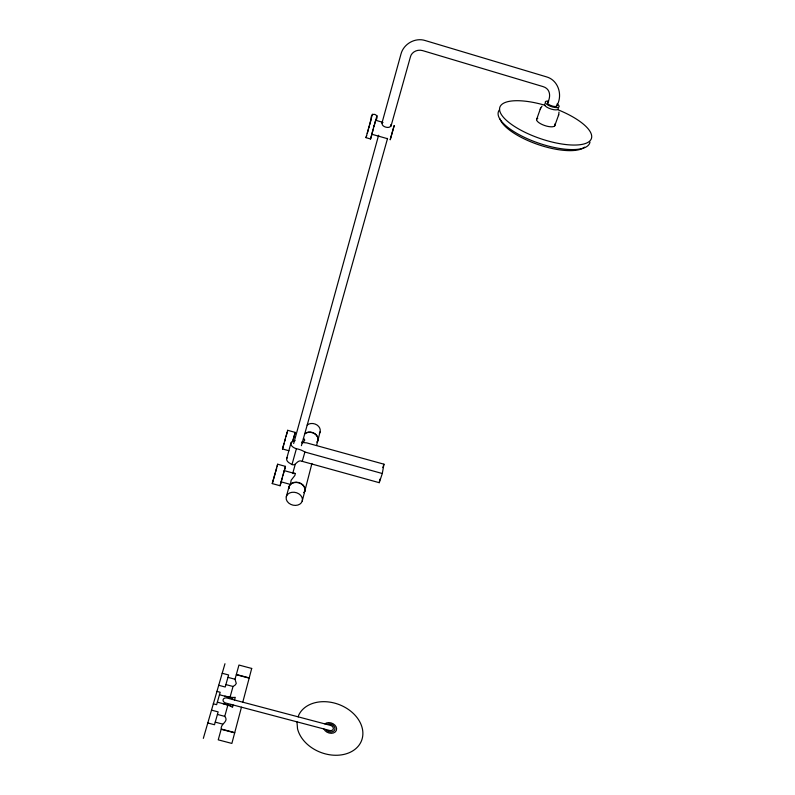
<?xml version="1.0" encoding="UTF-8"?>
<svg xmlns="http://www.w3.org/2000/svg" width="795" height="795" viewBox="0 0 795 795"><rect width="100%" height="100%" fill="white"/><g stroke="black" fill="none" stroke-linecap="round" stroke-linejoin="round"><path stroke-width="1.19" d="M387.334 138.648L371.861 134.266L372.607 131.324M378.47 135.766L378.778 136.303M375.737 120.562C380.586 114.212 370.082 111.042 371.195 119.22M382.822 122.37L375.717 120.264L375.568 120.91M301.534 442.08A14.151 8.208 15.6 0 0 306.681 442.875L383.955 464.191L382.296 473.522L379.245 482.684L302.249 461.348C296.654 458.705 295.73 468.136 290.443 463.604A6.698 4.005 15.4 0 1 287.224 457.602M288.943 450.775L282.473 448.927L287.671 430.304L295.203 432.401L294.17 436.266M379.245 482.684L379.871 479.166M281.182 481.959L280.078 485.745L272.238 483.589L277.644 464.21L285.475 466.377L284.471 470.153M277.674 464.24L277.177 466.208M287.502 431.109L287.671 430.304M280.078 485.745L282.533 476.831M282.126 478.312L281.162 481.869L289.867 484.274M283.378 473.81L284.401 470.262M302.249 501.029A8.268 6.469 14.6 0 0 291.864 492.324A8.268 6.469 14.6 0 0 288.744 503.086A8.268 6.469 14.6 0 0 302.249 501.029L304.783 491.181M304.843 490.942L311.938 463.445M316.559 445.518L317.791 440.738M317.851 440.519L320.077 431.894M294.051 436.614L293.216 439.436M298.244 716.861L298.672 715.232A33.917 25.619 20.7 0 1 350.595 711.078A33.917 25.619 20.7 0 1 346.938 753.581A33.917 25.619 20.7 0 1 297.519 728.707L296.972 721.86M241.461 707.182L234.744 732.593L221.239 729.035C220.255 723.669 229.328 721.671 224.746 716.365L217.423 714.437M242.783 702.184L249.153 678.135L236.274 674.707L235.022 679.238L236.284 683.452L235.141 685.091L233.024 686.473L225.889 684.584M287.164 432.41L286.111 436.336M370.957 120.124L369.655 124.924M373.044 129.694L370.559 138.986L366.008 137.644L372.438 114.152M276.7 468.007L275.656 471.833M233.154 704.986L232.508 707.341L232.021 707.013A12.332 9.451 13.8 0 0 227.917 705.225L222.928 703.635M234.505 699.997L235.231 697.334L234.704 697.394A12.422 9.301 14 0 1 230.212 697.116L224.816 696.162M372.547 131.344L373.541 127.896M374.018 126.663L374.515 124.885M286.717 458.536L290.95 443.053M231.037 704.43L230.699 705.692L217.353 702.164M232.408 699.441L232.736 698.258L219.47 694.75M368.82 127.975L369.377 125.938M373.372 128.313L374.236 125.213M293.673 443.54L378.609 135.23M381.898 123.275L400.998 53.961C403.661 43.884 415.139 37.325 425.156 40.525L546.394 76.837C558.497 80.136 562.93 95.36 556.848 105.695M286.309 496.646L289.022 486.838M292.948 472.618L295.124 464.747M292.093 464.201L296.396 448.708L294.736 448.102A6.767 3.975 15.5 0 1 290.861 443.58A6.767 3.975 15.5 0 1 295.144 440.659M224.746 716.365L227.837 705.215M230.083 697.086L233.024 686.473M368.542 128.939L367.27 133.461M275.428 472.647L272.278 483.569M284.779 441.136L285.455 438.701M374.048 126.047L377.019 115.504M282.374 477.348L283.09 474.784M292.51 441.891L292.967 440.251M282.96 475.301L285.475 466.377M292.828 440.847L295.203 432.401M301.414 445.677L387.562 138.4M390.921 126.445L410.359 57.101C411.373 52.202 417.166 49.022 422.632 50.612L542.955 86.576C550.448 88.732 551.064 96.503 547.546 102.923M374.544 124.288L375.717 120.264M302.249 461.348L304.892 452.027L304.376 451.699A14.986 8.934 15.5 0 0 296.396 448.708M371.802 134.792L370.559 138.986M284.113 443.471L282.493 448.986M203.331 738.366L224.975 663.726M366.674 135.528L366.008 137.644M284.282 470.64L295.323 473.701L294.816 475.539L291.139 480.23L290.483 484.026M554.681 125.918L558.706 114.778L558.994 112.075M382.822 467.609L383.955 464.191M536.545 119.628L540.361 108.835M558.418 115.583L558.706 114.778M540.511 108.478L541.991 106.182M540.183 109.263L540.68 108.05M302.279 443.481L304.743 440.201L304.276 438.949L303.372 438.84M292.967 473.591L294.905 473.164M326.894 724.444L327.073 724.325A5.088 3.846 20.7 0 1 333.989 726.173A5.088 3.846 20.7 0 1 332.986 731.549A5.088 3.846 20.7 0 1 326.059 729.711L325.94 729.512M382.703 122.321C379.354 126.812 391.736 129.943 390.733 124.706M216.906 691.392L220.185 692.266L216.628 704.688L213.298 703.813M211.47 710.124L218.148 711.893L214.501 724.742L207.753 722.963M215.236 722.148L222.61 724.086M222.163 673.256L228.622 674.975L225.204 687.009L218.675 685.28M227.946 677.36L235.022 679.238M304.892 452.027L382.296 473.522M558.03 109.79A48.386 16.596 18.9 0 1 580.857 144.601A48.386 16.596 18.9 0 1 503.911 117.849A48.386 16.596 18.9 0 1 545.31 105.367M589.979 142.106A48.276 16.705 18.9 0 1 536.705 142.464A48.276 16.705 18.9 0 1 499.578 109.69M584.573 147.164A45.792 15.91 18.9 0 1 539.099 144.899A45.792 15.91 18.9 0 1 500.055 118.992M556.679 105.208A4.879 1.61 18.8 0 1 551.611 105.824A4.879 1.61 18.8 0 1 548.162 102.267M558.1 107.931A7.314 2.425 18.8 0 1 551.412 109.154A7.314 2.425 18.8 0 1 544.655 103.916M554.642 124.109A9.669 3.319 18.9 0 1 544.565 125.491A9.669 3.319 18.9 0 1 537.798 118.266M557.086 103.976A7.324 2.415 18.8 0 1 556.709 107.613A7.324 2.415 18.8 0 1 546.503 104.075A7.324 2.415 18.8 0 1 548.699 101.074M304.803 433.623A7.731 6.271 14.9 0 1 314.85 433.643A7.731 6.271 14.9 0 1 317.145 442.01M307.158 425.047A7.652 6.241 15 0 1 317.106 425.057A7.652 6.241 15 0 1 319.371 433.374M304.743 433.841A7.731 6.271 14.9 0 1 314.79 433.861A7.731 6.271 14.9 0 1 317.086 442.229M288.903 488.279A8.179 6.44 14.6 0 1 298.741 482.555A8.179 6.44 14.6 0 1 304.117 492.463M288.843 488.518A8.179 6.44 14.6 0 1 298.672 482.794A8.179 6.44 14.6 0 1 304.048 492.711M324.857 723.907A6.777 5.118 20.7 0 1 334.953 725.189A6.777 5.118 20.7 0 1 333.483 732.95A6.777 5.118 20.7 0 1 323.893 728.975M394.141 125.699L390.226 139.672L394.141 125.699M234.674 732.851L231.872 743.424L218.237 739.847L221.159 729.293L234.674 732.851M251.707 668.446L249.213 677.896L236.344 674.468L238.957 665.047L251.707 668.446M330.501 725.398L227.112 698.04A3.409 2.584 13.7 0 0 223.117 699.66A3.409 2.584 13.7 0 0 225.72 703.019L329.567 730.466A3.389 2.564 20.7 0 0 333.294 728.796A3.389 2.564 20.7 0 0 330.501 725.398"/></g></svg>
